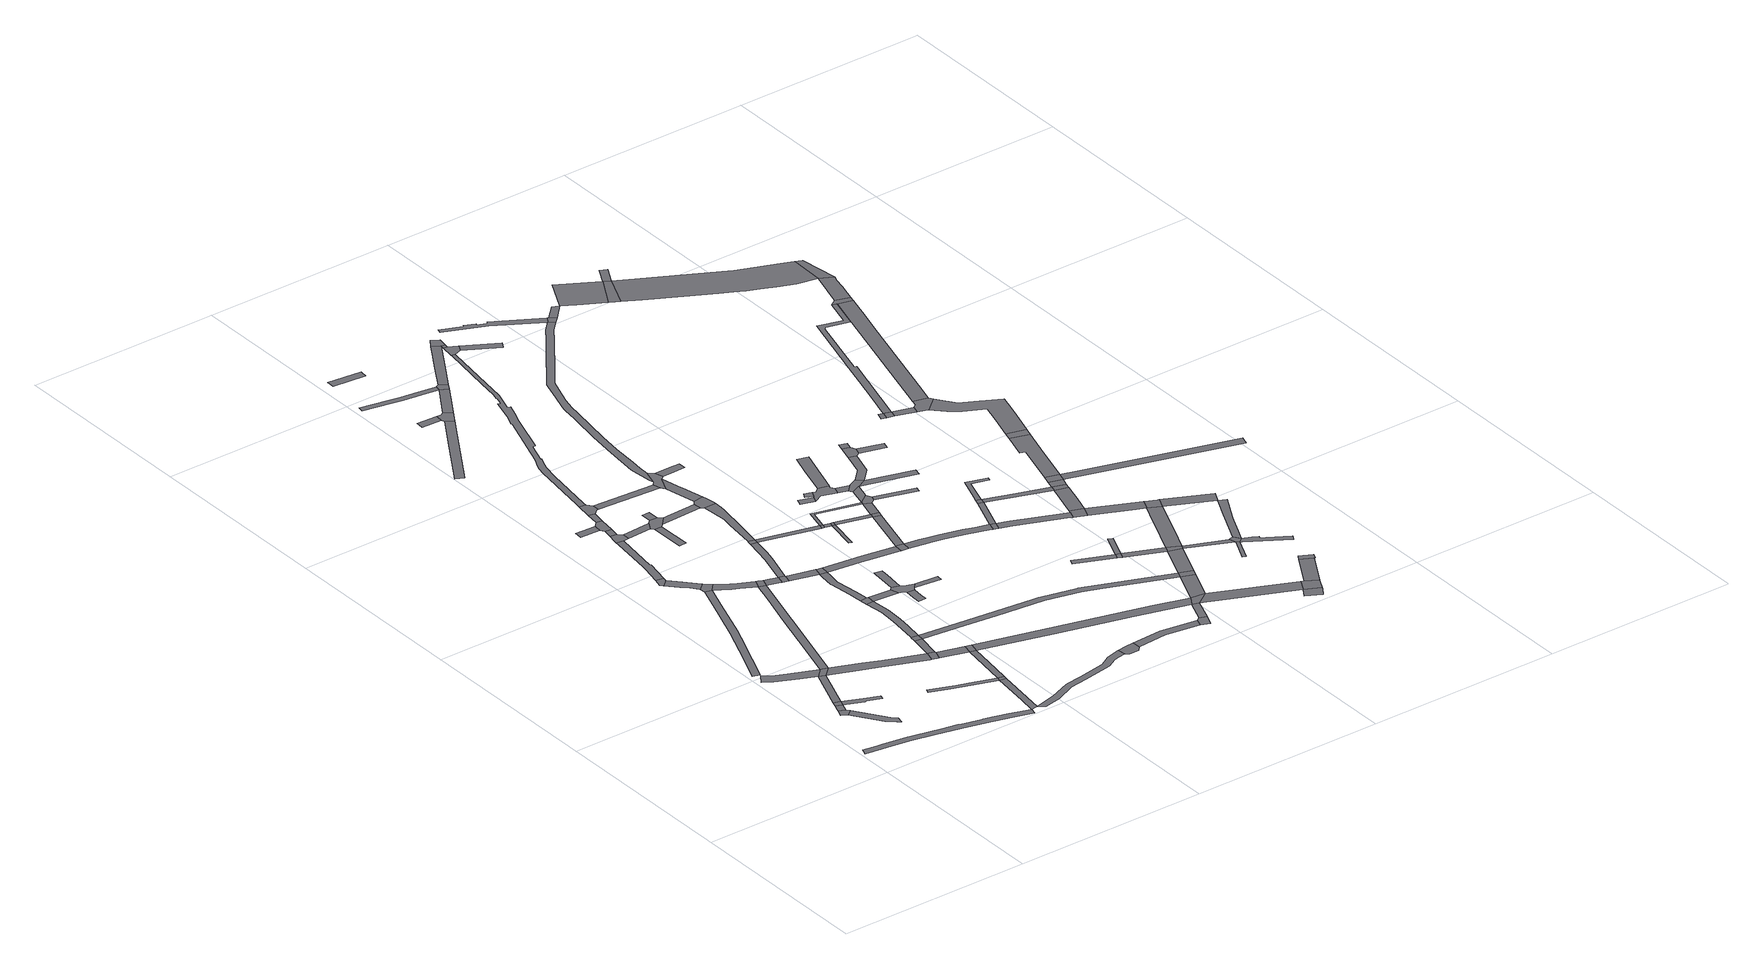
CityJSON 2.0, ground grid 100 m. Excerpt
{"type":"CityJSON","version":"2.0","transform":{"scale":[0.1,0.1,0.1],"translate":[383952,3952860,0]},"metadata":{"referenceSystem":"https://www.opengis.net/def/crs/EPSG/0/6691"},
"CityObjects":{
"road1":{"type":"Road","attributes":{"class":"1040","RoadStructureAttribute.sectionType":"4"},"geometry":[{"type":"MultiSurface","lod":"1","boundaries":[[[0,1,2,3,4]]]}]},
"road2":{"type":"Road","attributes":{"class":"1040","RoadStructureAttribute.sectionType":"1"},"geometry":[{"type":"MultiSurface","lod":"1","boundaries":[[[5,6,0,4,7]]]}]},
"road3":{"type":"Road","attributes":{"class":"1040","RoadStructureAttribute.sectionType":"4"},"geometry":[{"type":"MultiSurface","lod":"1","boundaries":[[[8,5,7,9]]]}]},
"road4":{"type":"Road","attributes":{"class":"1040","RoadStructureAttribute.sectionType":"1"},"geometry":[{"type":"MultiSurface","lod":"1","boundaries":[[[3,2,10,11,12,13,14,15]]]}]},
"road5":{"type":"Road","attributes":{"class":"1040","RoadStructureAttribute.sectionType":"1"},"geometry":[{"type":"MultiSurface","lod":"1","boundaries":[[[16,17,18,19,20,21,22,23]]]}]},
"road6":{"type":"Road","attributes":{"class":"1040","RoadStructureAttribute.sectionType":"1"},"geometry":[{"type":"MultiSurface","lod":"1","boundaries":[[[20,8,9,24]]]}]},
"road7":{"type":"Road","attributes":{"class":"1040","RoadStructureAttribute.sectionType":"1"},"geometry":[{"type":"MultiSurface","lod":"1","boundaries":[[[9,7,25,26,27,28,29]]]}]},
"road8":{"type":"Road","attributes":{"class":"1040","RoadStructureAttribute.sectionType":"1"},"geometry":[{"type":"MultiSurface","lod":"1","boundaries":[[[30,31,32,33,34,35,36,37,38,39,40,41,42,43,44,45,46,47,48,49,50,51,52,53]]]}]},
"road9":{"type":"Road","attributes":{"class":"1040","RoadStructureAttribute.sectionType":"4"},"geometry":[{"type":"MultiSurface","lod":"1","boundaries":[[[21,20,24,54]]]}]},
"road10":{"type":"Road","attributes":{"class":"1040","RoadStructureAttribute.sectionType":"1"},"geometry":[{"type":"MultiSurface","lod":"1","boundaries":[[[55,56,57,58,59,60,61,62,63,64,65,66]]]}]},
"road11":{"type":"Road","attributes":{"class":"1040","RoadStructureAttribute.sectionType":"1"},"geometry":[{"type":"MultiSurface","lod":"1","boundaries":[[[54,24,67,68,69,70,71,72,73]]]}]},
"road12":{"type":"Road","attributes":{"class":"1040","RoadStructureAttribute.sectionType":"4"},"geometry":[{"type":"MultiSurface","lod":"1","boundaries":[[[74,75,76,77,78]]]}]},
"road13":{"type":"Road","attributes":{"class":"1040","RoadStructureAttribute.sectionType":"1"},"geometry":[{"type":"MultiSurface","lod":"1","boundaries":[[[79,80,81,82,21,54,83,84,85]]]}]},
"road14":{"type":"Road","attributes":{"class":"1040","RoadStructureAttribute.sectionType":"1"},"geometry":[{"type":"MultiSurface","lod":"1","boundaries":[[[86,87,77,76,88,89,90,91]]]}]},
"road15":{"type":"Road","attributes":{"class":"1040","RoadStructureAttribute.sectionType":"1"},"geometry":[{"type":"MultiSurface","lod":"1","boundaries":[[[92,93,94,95,96,97,98,99,100]]]}]},
"road16":{"type":"Road","attributes":{"class":"1040","RoadStructureAttribute.sectionType":"4"},"geometry":[{"type":"MultiSurface","lod":"1","boundaries":[[[91,90,55,66,101,102]]]}]},
"road17":{"type":"Road","attributes":{"class":"1040","RoadStructureAttribute.sectionType":"1"},"geometry":[{"type":"MultiSurface","lod":"1","boundaries":[[[103,104,105,106,74,78,107,108,109]]]}]},
"road18":{"type":"Road","attributes":{"class":"1040","RoadStructureAttribute.sectionType":"1"},"geometry":[{"type":"MultiSurface","lod":"1","boundaries":[[[110,111,112,40,113,114]]]}]},
"road19":{"type":"Road","attributes":{"class":"1040","RoadStructureAttribute.sectionType":"1"},"geometry":[{"type":"MultiSurface","lod":"1","boundaries":[[[115,116,117,118]]]}]},
"road20":{"type":"Road","attributes":{"class":"1040","RoadStructureAttribute.sectionType":"1"},"geometry":[{"type":"MultiSurface","lod":"1","boundaries":[[[119,120,121,102,101,122,123,124,79,125]]]}]},
"road21":{"type":"Road","attributes":{"class":"1040","RoadStructureAttribute.sectionType":"4"},"geometry":[{"type":"MultiSurface","lod":"1","boundaries":[[[71,70,126,127,128,129]]]}]},
"road22":{"type":"Road","attributes":{"class":"1040","RoadStructureAttribute.sectionType":"4"},"geometry":[{"type":"MultiSurface","lod":"1","boundaries":[[[130,131,103,109,132,133,134]]]}]},
"road23":{"type":"Road","attributes":{"class":"1040","RoadStructureAttribute.sectionType":"1"},"geometry":[{"type":"MultiSurface","lod":"1","boundaries":[[[135,130,134,136]]]}]},
"road24":{"type":"Road","attributes":{"class":"1040","RoadStructureAttribute.sectionType":"4"},"geometry":[{"type":"MultiSurface","lod":"1","boundaries":[[[97,96,110,114,137]]]}]},
"road25":{"type":"Road","attributes":{"class":"1040","RoadStructureAttribute.sectionType":"4"},"geometry":[{"type":"MultiSurface","lod":"1","boundaries":[[[138,118,117,135,136,139]]]}]},
"road26":{"type":"Road","attributes":{"class":"1040","RoadStructureAttribute.sectionType":"1"},"geometry":[{"type":"MultiSurface","lod":"1","boundaries":[[[140,71,129,141]]]}]},
"road27":{"type":"Road","attributes":{"class":"1040","RoadStructureAttribute.sectionType":"4"},"geometry":[{"type":"MultiSurface","lod":"1","boundaries":[[[142,125,79,85,143]]]}]},
"road28":{"type":"Road","attributes":{"class":"1040","RoadStructureAttribute.sectionType":"1"},"geometry":[{"type":"MultiSurface","lod":"1","boundaries":[[[128,127,144,145]]]}]},
"road29":{"type":"Road","attributes":{"class":"1040","RoadStructureAttribute.sectionType":"1"},"geometry":[{"type":"MultiSurface","lod":"1","boundaries":[[[146,138,139,147]]]}]},
"road30":{"type":"Road","attributes":{"class":"1040","RoadStructureAttribute.sectionType":"4"},"geometry":[{"type":"MultiSurface","lod":"1","boundaries":[[[148,149,140,141,150]]]}]},
"road31":{"type":"Road","attributes":{"class":"1040","RoadStructureAttribute.sectionType":"1"},"geometry":[{"type":"MultiSurface","lod":"1","boundaries":[[[144,97,137,151,152]]]}]},
"road32":{"type":"Road","attributes":{"class":"1040","RoadStructureAttribute.sectionType":"1"},"geometry":[{"type":"MultiSurface","lod":"1","boundaries":[[[153,143,85,154,155,156]]]}]},
"road33":{"type":"Road","attributes":{"class":"1040","RoadStructureAttribute.sectionType":"1"},"geometry":[{"type":"MultiSurface","lod":"1","boundaries":[[[157,133,132,158]]]}]},
"road34":{"type":"Road","attributes":{"class":"1040","RoadStructureAttribute.sectionType":"4"},"geometry":[{"type":"MultiSurface","lod":"1","boundaries":[[[159,146,147,160,161,162,163]]]}]},
"road35":{"type":"Road","attributes":{"class":"1040","RoadStructureAttribute.sectionType":"4"},"geometry":[{"type":"MultiSurface","lod":"1","boundaries":[[[156,155,164,165,166]]]}]},
"road36":{"type":"Road","attributes":{"class":"1040","RoadStructureAttribute.sectionType":"4"},"geometry":[{"type":"MultiSurface","lod":"1","boundaries":[[[145,144,152,167]]]}]},
"road37":{"type":"Road","attributes":{"class":"1040","RoadStructureAttribute.sectionType":"1"},"geometry":[{"type":"MultiSurface","lod":"1","boundaries":[[[168,169,170,171]]]}]},
"road38":{"type":"Road","attributes":{"class":"1040","RoadStructureAttribute.sectionType":"1"},"geometry":[{"type":"MultiSurface","lod":"1","boundaries":[[[172,173,174,175,148,150,176,177,178]]]}]},
"road39":{"type":"Road","attributes":{"class":"1040","RoadStructureAttribute.sectionType":"1"},"geometry":[{"type":"MultiSurface","lod":"1","boundaries":[[[179,180,181,182,183,184]]]}]},
"road40":{"type":"Road","attributes":{"class":"1040","RoadStructureAttribute.sectionType":"4"},"geometry":[{"type":"MultiSurface","lod":"1","boundaries":[[[185,157,158,168,171,186,187,188]]]}]},
"road41":{"type":"Road","attributes":{"class":"1040","RoadStructureAttribute.sectionType":"4"},"geometry":[{"type":"MultiSurface","lod":"1","boundaries":[[[189,190,173,172,191]]]}]},
"road42":{"type":"Road","attributes":{"class":"1040","RoadStructureAttribute.sectionType":"1"},"geometry":[{"type":"MultiSurface","lod":"1","boundaries":[[[192,193,194,195,196,197,198,199,200,113,201,202,203,204,205,206,207,208,209]]]}]},
"road43":{"type":"Road","attributes":{"class":"1040","RoadStructureAttribute.sectionType":"1"},"geometry":[{"type":"MultiSurface","lod":"1","boundaries":[[[165,164,210,211]]]}]},
"road44":{"type":"Road","attributes":{"class":"1040","RoadStructureAttribute.sectionType":"1"},"geometry":[{"type":"MultiSurface","lod":"1","boundaries":[[[212,213,185,188]]]}]},
"road45":{"type":"Road","attributes":{"class":"1040","RoadStructureAttribute.sectionType":"1"},"geometry":[{"type":"MultiSurface","lod":"1","boundaries":[[[214,215,156,166,216,217,218]]]}]},
"road46":{"type":"Road","attributes":{"class":"1040","RoadStructureAttribute.sectionType":"1"},"geometry":[{"type":"MultiSurface","lod":"1","boundaries":[[[219,220,221,222,223,224,210,225,226,227,228,229,190,189]]]}]},
"road47":{"type":"Road","attributes":{"class":"1040","RoadStructureAttribute.sectionType":"1"},"geometry":[{"type":"MultiSurface","lod":"1","boundaries":[[[191,172,230,231]]]}]},
"road48":{"type":"Road","attributes":{"class":"1040","RoadStructureAttribute.sectionType":"4"},"geometry":[{"type":"MultiSurface","lod":"1","boundaries":[[[232,211,210,224,233]]]}]},
"road49":{"type":"Road","attributes":{"class":"1040","RoadStructureAttribute.sectionType":"1"},"geometry":[{"type":"MultiSurface","lod":"1","boundaries":[[[162,161,234,235]]]}]},
"road50":{"type":"Road","attributes":{"class":"1040","RoadStructureAttribute.sectionType":"1"},"geometry":[{"type":"MultiSurface","lod":"1","boundaries":[[[236,237,238,239]]]}]},
"road51":{"type":"Road","attributes":{"class":"1040","RoadStructureAttribute.sectionType":"4"},"geometry":[{"type":"MultiSurface","lod":"1","boundaries":[[[240,241,214,218,242]]]}]},
"road52":{"type":"Road","attributes":{"class":"1040","RoadStructureAttribute.sectionType":"1"},"geometry":[{"type":"MultiSurface","lod":"1","boundaries":[[[243,187,186,244,245]]]}]},
"road53":{"type":"Road","attributes":{"class":"1040","RoadStructureAttribute.sectionType":"1"},"geometry":[{"type":"MultiSurface","lod":"1","boundaries":[[[246,247,248,249,250,251]]]}]},
"road54":{"type":"Road","attributes":{"class":"1040","RoadStructureAttribute.sectionType":"1"},"geometry":[{"type":"MultiSurface","lod":"1","boundaries":[[[252,253,254,255,256,257,258,259,260,261]]]}]},
"road55":{"type":"Road","attributes":{"class":"1040","RoadStructureAttribute.sectionType":"4"},"geometry":[{"type":"MultiSurface","lod":"1","boundaries":[[[262,231,230,263,246,251,264,265,266,267]]]}]},
"road56":{"type":"Road","attributes":{"class":"1040","RoadStructureAttribute.sectionType":"4"},"geometry":[{"type":"MultiSurface","lod":"1","boundaries":[[[268,269,239,238,179,184,270]]]}]},
"road57":{"type":"Road","attributes":{"class":"1040","RoadStructureAttribute.sectionType":"1"},"geometry":[{"type":"MultiSurface","lod":"1","boundaries":[[[271,272,273,274]]]}]},
"road58":{"type":"Road","attributes":{"class":"1040","RoadStructureAttribute.sectionType":"1"},"geometry":[{"type":"MultiSurface","lod":"1","boundaries":[[[275,276,277,278,279,280,281,282,240,242]]]}]},
"road59":{"type":"Road","attributes":{"class":"1040","RoadStructureAttribute.sectionType":"1"},"geometry":[{"type":"MultiSurface","lod":"1","boundaries":[[[283,284,285,262,267,286,287]]]}]},
"road60":{"type":"Road","attributes":{"class":"1040","RoadStructureAttribute.sectionType":"4"},"geometry":[{"type":"MultiSurface","lod":"1","boundaries":[[[288,289,290,291,243,245,280,279]]]}]},
"road61":{"type":"Road","attributes":{"class":"1040","RoadStructureAttribute.sectionType":"1"},"geometry":[{"type":"MultiSurface","lod":"1","boundaries":[[[242,218,292,293]]]}]},
"road62":{"type":"Road","attributes":{"class":"1040","RoadStructureAttribute.sectionType":"1"},"geometry":[{"type":"MultiSurface","lod":"1","boundaries":[[[294,295,296,297,298,299,300,301,302,303,304,305,306,307,308,309,310,159,163,311,312,313,314,315,316,317,318,319,320,321,322,323,324,325,326,327,328,329]]]}]},
"road63":{"type":"Road","attributes":{"class":"1040","RoadStructureAttribute.sectionType":"1"},"geometry":[{"type":"MultiSurface","lod":"1","boundaries":[[[330,233,224,331,332,333,334,335]]]}]},
"road64":{"type":"Road","attributes":{"class":"1040","RoadStructureAttribute.sectionType":"1"},"geometry":[{"type":"MultiSurface","lod":"1","boundaries":[[[265,264,336,337,338]]]}]},
"road65":{"type":"Road","attributes":{"class":"1040","RoadStructureAttribute.sectionType":"1"},"geometry":[{"type":"MultiSurface","lod":"1","boundaries":[[[339,340,341,342,291,290]]]}]},
"road66":{"type":"Road","attributes":{"class":"1040","RoadStructureAttribute.sectionType":"4"},"geometry":[{"type":"MultiSurface","lod":"1","boundaries":[[[343,344,235,234,342,341,345,346]]]}]},
"road67":{"type":"Road","attributes":{"class":"1040","RoadStructureAttribute.sectionType":"1"},"geometry":[{"type":"MultiSurface","lod":"1","boundaries":[[[257,268,270,347,348]]]}]},
"road68":{"type":"Road","attributes":{"class":"1040","RoadStructureAttribute.sectionType":"4"},"geometry":[{"type":"MultiSurface","lod":"1","boundaries":[[[349,350,192,209,351,352,353]]]}]},
"road69":{"type":"Road","attributes":{"class":"1040","RoadStructureAttribute.sectionType":"4"},"geometry":[{"type":"MultiSurface","lod":"1","boundaries":[[[354,258,257,348,355]]]}]},
"road70":{"type":"Road","attributes":{"class":"1040","RoadStructureAttribute.sectionType":"1"},"geometry":[{"type":"MultiSurface","lod":"1","boundaries":[[[356,357,358,359,346,345]]]}]},
"road71":{"type":"Road","attributes":{"class":"1040","RoadStructureAttribute.sectionType":"1"},"geometry":[{"type":"MultiSurface","lod":"1","boundaries":[[[360,361,362,363]]]}]},
"road72":{"type":"Road","attributes":{"class":"1040","RoadStructureAttribute.sectionType":"4"},"geometry":[{"type":"MultiSurface","lod":"1","boundaries":[[[293,292,364,365]]]}]},
"road73":{"type":"Road","attributes":{"class":"1040","RoadStructureAttribute.sectionType":"1"},"geometry":[{"type":"MultiSurface","lod":"1","boundaries":[[[167,152,366,367,368,369,370,371,372,373]]]}]},
"road74":{"type":"Road","attributes":{"class":"1040","RoadStructureAttribute.sectionType":"1"},"geometry":[{"type":"MultiSurface","lod":"1","boundaries":[[[365,364,360,374]]]}]},
"road75":{"type":"Road","attributes":{"class":"1040","RoadStructureAttribute.sectionType":"1"},"geometry":[{"type":"MultiSurface","lod":"1","boundaries":[[[150,141,375,376,377,378,379,380,381,382,383,384,385,386,387,388,389]]]}]},
"road76":{"type":"Road","attributes":{"class":"1040","RoadStructureAttribute.sectionType":"4"},"geometry":[{"type":"MultiSurface","lod":"1","boundaries":[[[374,360,363,390]]]}]},
"road77":{"type":"Road","attributes":{"class":"1040","RoadStructureAttribute.sectionType":"4"},"geometry":[{"type":"MultiSurface","lod":"1","boundaries":[[[391,335,334,392,393]]]}]},
"road78":{"type":"Road","attributes":{"class":"1040","RoadStructureAttribute.sectionType":"1"},"geometry":[{"type":"MultiSurface","lod":"1","boundaries":[[[354,355,394,395,396,397,398,399]]]}]},
"road79":{"type":"Road","attributes":{"class":"1040","RoadStructureAttribute.sectionType":"1"},"geometry":[{"type":"MultiSurface","lod":"1","boundaries":[[[390,363,400,401]]]}]},
"road80":{"type":"Road","attributes":{"class":"1040","RoadStructureAttribute.sectionType":"1"},"geometry":[{"type":"MultiSurface","lod":"1","boundaries":[[[402,403,404,405]]]}]},
"road81":{"type":"Road","attributes":{"class":"1040","RoadStructureAttribute.sectionType":"1"},"geometry":[{"type":"MultiSurface","lod":"1","boundaries":[[[406,293,365,407,408,409]]]}]},
"road82":{"type":"Road","attributes":{"class":"1040","RoadStructureAttribute.sectionType":"1"},"geometry":[{"type":"MultiSurface","lod":"1","boundaries":[[[400,391,393,410]]]}]},
"road83":{"type":"Road","attributes":{"class":"1040","RoadStructureAttribute.sectionType":"1"},"geometry":[{"type":"MultiSurface","lod":"1","boundaries":[[[411,349,353,412,413,414]]]}]},
"road84":{"type":"Road","attributes":{"class":"1040","RoadStructureAttribute.sectionType":"1"},"geometry":[{"type":"MultiSurface","lod":"1","boundaries":[[[415,416,417,418]]]}]},
"road85":{"type":"Road","attributes":{"class":"1040","RoadStructureAttribute.sectionType":"4"},"geometry":[{"type":"MultiSurface","lod":"1","boundaries":[[[401,400,410,419]]]}]},
"road86":{"type":"Road","attributes":{"class":"1040","RoadStructureAttribute.sectionType":"4"},"geometry":[{"type":"MultiSurface","lod":"1","boundaries":[[[420,421,418,417,422,405,404,423,424,425,426,427]]]}]},
"road87":{"type":"Road","attributes":{"class":"1040","RoadStructureAttribute.sectionType":"1"},"geometry":[{"type":"MultiSurface","lod":"1","boundaries":[[[408,401,419,428]]]}]},
"road88":{"type":"Road","attributes":{"class":"1040","RoadStructureAttribute.sectionType":"1"},"geometry":[{"type":"MultiSurface","lod":"1","boundaries":[[[429,430,431,432,433,434,393,392,435,436,437,438,439,440,441]]]}]},
"road89":{"type":"Road","attributes":{"class":"1040","RoadStructureAttribute.sectionType":"4"},"geometry":[{"type":"MultiSurface","lod":"1","boundaries":[[[442,396,395,443,444]]]}]},
"road90":{"type":"Road","attributes":{"class":"1040","RoadStructureAttribute.sectionType":"1"},"geometry":[{"type":"MultiSurface","lod":"1","boundaries":[[[395,445,446,443]]]}]},
"road91":{"type":"Road","attributes":{"class":"1040","RoadStructureAttribute.sectionType":"4"},"geometry":[{"type":"MultiSurface","lod":"1","boundaries":[[[445,294,329,447,448,446]]]}]},
"road92":{"type":"Road","attributes":{"class":"1040","RoadStructureAttribute.sectionType":"1"},"geometry":[{"type":"MultiSurface","lod":"1","boundaries":[[[449,450,451,452,453,454,455,456,457,458,459,460,461,462,463,464,465,466,344,343,467,468,469,470,471,472,473,474,475,476,477,478,479]]]}]},
"road93":{"type":"Road","attributes":{"class":"1040","RoadStructureAttribute.sectionType":"4"},"geometry":[{"type":"MultiSurface","lod":"1","boundaries":[[[480,409,408,428,481,482]]]}]},
"road94":{"type":"Road","attributes":{"class":"1040","RoadStructureAttribute.sectionType":"1"},"geometry":[{"type":"MultiSurface","lod":"1","boundaries":[[[425,424,483,484]]]}]},
"road95":{"type":"Road","attributes":{"class":"1040","RoadStructureAttribute.sectionType":"1"},"geometry":[{"type":"MultiSurface","lod":"1","boundaries":[[[485,486,409,480]]]}]},
"road96":{"type":"Road","attributes":{"class":"1040","RoadStructureAttribute.sectionType":"4"},"geometry":[{"type":"MultiSurface","lod":"1","boundaries":[[[487,414,413,488,489]]]}]},
"road97":{"type":"Road","attributes":{"class":"1040","RoadStructureAttribute.sectionType":"1"},"geometry":[{"type":"MultiSurface","lod":"1","boundaries":[[[490,491,492,420,427]]]}]},
"road98":{"type":"Road","attributes":{"class":"1040","RoadStructureAttribute.sectionType":"1"},"geometry":[{"type":"MultiSurface","lod":"1","boundaries":[[[493,494,448,447]]]}]},
"road99":{"type":"Road","attributes":{"class":"1040","RoadStructureAttribute.sectionType":"4"},"geometry":[{"type":"MultiSurface","lod":"1","boundaries":[[[495,484,483,486,485,496]]]}]},
"road100":{"type":"Road","attributes":{"class":"1040","RoadStructureAttribute.sectionType":"1"},"geometry":[{"type":"MultiSurface","lod":"1","boundaries":[[[368,487,489,497]]]}]},
"road101":{"type":"Road","attributes":{"class":"1040","RoadStructureAttribute.sectionType":"1"},"geometry":[{"type":"MultiSurface","lod":"1","boundaries":[[[498,499,482,481]]]}]},
"road102":{"type":"Road","attributes":{"class":"1040","RoadStructureAttribute.sectionType":"4"},"geometry":[{"type":"MultiSurface","lod":"1","boundaries":[[[441,440,500,501]]]}]},
"road103":{"type":"Road","attributes":{"class":"1040","RoadStructureAttribute.sectionType":"4"},"geometry":[{"type":"MultiSurface","lod":"1","boundaries":[[[369,368,497,502]]]}]},
"road104":{"type":"Road","attributes":{"class":"1040","RoadStructureAttribute.sectionType":"1"},"geometry":[{"type":"MultiSurface","lod":"1","boundaries":[[[503,504,505,506]]]}]},
"road105":{"type":"Road","attributes":{"class":"1040","RoadStructureAttribute.sectionType":"1"},"geometry":[{"type":"MultiSurface","lod":"1","boundaries":[[[507,508,495,496,509,510]]]}]},
"road106":{"type":"Road","attributes":{"class":"1040","RoadStructureAttribute.sectionType":"1"},"geometry":[{"type":"MultiSurface","lod":"1","boundaries":[[[511,512,496,485]]]}]},
"road107":{"type":"Road","attributes":{"class":"1040","RoadStructureAttribute.sectionType":"1"},"geometry":[{"type":"MultiSurface","lod":"1","boundaries":[[[513,441,501,514]]]}]},
"road108":{"type":"Road","attributes":{"class":"1040","RoadStructureAttribute.sectionType":"1"},"geometry":[{"type":"MultiSurface","lod":"1","boundaries":[[[515,516,517,518,519,520,521,522,523,449,524]]]}]},
"road109":{"type":"Road","attributes":{"class":"1040","RoadStructureAttribute.sectionType":"1"},"geometry":[{"type":"MultiSurface","lod":"1","boundaries":[[[381,369,502,525]]]}]},
"road110":{"type":"Road","attributes":{"class":"1040","RoadStructureAttribute.sectionType":"4"},"geometry":[{"type":"MultiSurface","lod":"1","boundaries":[[[506,505,526,527]]]}]},
"road111":{"type":"Road","attributes":{"class":"1040","RoadStructureAttribute.sectionType":"4"},"geometry":[{"type":"MultiSurface","lod":"1","boundaries":[[[528,513,514,529,530]]]}]},
"road112":{"type":"Road","attributes":{"class":"1040","RoadStructureAttribute.sectionType":"4"},"geometry":[{"type":"MultiSurface","lod":"1","boundaries":[[[531,507,510,532,533,534]]]}]},
"road113":{"type":"Road","attributes":{"class":"1040","RoadStructureAttribute.sectionType":"1"},"geometry":[{"type":"MultiSurface","lod":"1","boundaries":[[[535,536,501,500,537,538,539,540,541]]]}]},
"road114":{"type":"Road","attributes":{"class":"1040","RoadStructureAttribute.sectionType":"1"},"geometry":[{"type":"MultiSurface","lod":"1","boundaries":[[[542,543,531,534]]]}]},
"road115":{"type":"Road","attributes":{"class":"1040","RoadStructureAttribute.sectionType":"4"},"geometry":[{"type":"MultiSurface","lod":"1","boundaries":[[[382,381,525,544]]]}]},
"road116":{"type":"Road","attributes":{"class":"1040","RoadStructureAttribute.sectionType":"1"},"geometry":[{"type":"MultiSurface","lod":"1","boundaries":[[[545,506,527,546]]]}]},
"road117":{"type":"Road","attributes":{"class":"1040","RoadStructureAttribute.sectionType":"1"},"geometry":[{"type":"MultiSurface","lod":"1","boundaries":[[[502,497,547,548]]]}]},
"road118":{"type":"Road","attributes":{"class":"1040","RoadStructureAttribute.sectionType":"1"},"geometry":[{"type":"MultiSurface","lod":"1","boundaries":[[[527,526,549,550]]]}]},
"road119":{"type":"Road","attributes":{"class":"1040","RoadStructureAttribute.sectionType":"1"},"geometry":[{"type":"MultiSurface","lod":"1","boundaries":[[[551,552,533,532]]]}]},
"road120":{"type":"Road","attributes":{"class":"1040","RoadStructureAttribute.sectionType":"1"},"geometry":[{"type":"MultiSurface","lod":"1","boundaries":[[[553,554,555,556,557,558,528,530]]]}]},
"road121":{"type":"Road","attributes":{"class":"1040","RoadStructureAttribute.sectionType":"1"},"geometry":[{"type":"MultiSurface","lod":"1","boundaries":[[[549,382,544,559]]]}]},
"road122":{"type":"Road","attributes":{"class":"1040","RoadStructureAttribute.sectionType":"1"},"geometry":[{"type":"MultiSurface","lod":"1","boundaries":[[[560,529,514,561,562]]]}]},
"road123":{"type":"Road","attributes":{"class":"1040","RoadStructureAttribute.sectionType":"4"},"geometry":[{"type":"MultiSurface","lod":"1","boundaries":[[[524,449,479,563,564]]]}]},
"road124":{"type":"Road","attributes":{"class":"1040","RoadStructureAttribute.sectionType":"4"},"geometry":[{"type":"MultiSurface","lod":"1","boundaries":[[[565,541,540,566,567]]]}]},
"road125":{"type":"Road","attributes":{"class":"1040","RoadStructureAttribute.sectionType":"4"},"geometry":[{"type":"MultiSurface","lod":"1","boundaries":[[[550,549,559,568]]]}]},
"road126":{"type":"Road","attributes":{"class":"1040","RoadStructureAttribute.sectionType":"1"},"geometry":[{"type":"MultiSurface","lod":"1","boundaries":[[[569,570,564,563]]]}]},
"road127":{"type":"Road","attributes":{"class":"1040","RoadStructureAttribute.sectionType":"1"},"geometry":[{"type":"MultiSurface","lod":"1","boundaries":[[[547,571,572,573,574]]]}]},
"road128":{"type":"Road","attributes":{"class":"1040","RoadStructureAttribute.sectionType":"1"},"geometry":[{"type":"MultiSurface","lod":"1","boundaries":[[[561,565,567,575,576]]]}]},
"road129":{"type":"Road","attributes":{"class":"1040","RoadStructureAttribute.sectionType":"4"},"geometry":[{"type":"MultiSurface","lod":"1","boundaries":[[[548,547,574,577,578,579]]]}]},
"road130":{"type":"Road","attributes":{"class":"1040","RoadStructureAttribute.sectionType":"1"},"geometry":[{"type":"MultiSurface","lod":"1","boundaries":[[[568,559,580,581,582,583]]]}]},
"road131":{"type":"Road","attributes":{"class":"1040","RoadStructureAttribute.sectionType":"1"},"geometry":[{"type":"MultiSurface","lod":"1","boundaries":[[[584,585,586,587,588,589,550,568]]]}]},
"road132":{"type":"Road","attributes":{"class":"1040","RoadStructureAttribute.sectionType":"1"},"geometry":[{"type":"MultiSurface","lod":"1","boundaries":[[[590,567,566,591,587,592]]]}]},
"road133":{"type":"Road","attributes":{"class":"1040","RoadStructureAttribute.sectionType":"4"},"geometry":[{"type":"MultiSurface","lod":"1","boundaries":[[[562,561,576,593]]]}]},
"road134":{"type":"Road","attributes":{"class":"1040","RoadStructureAttribute.sectionType":"1"},"geometry":[{"type":"MultiSurface","lod":"1","boundaries":[[[594,595,562,593,596]]]}]},
"road135":{"type":"Road","attributes":{"class":"1040","RoadStructureAttribute.sectionType":"1"},"geometry":[{"type":"MultiSurface","lod":"1","boundaries":[[[597,598,599,600]]]}]},
"road136":{"type":"Road","attributes":{"class":"1040","RoadStructureAttribute.sectionType":"1"},"geometry":[{"type":"MultiSurface","lod":"1","boundaries":[[[581,601,602,603,604]]]}]},
"road137":{"type":"Road","attributes":{"class":"1040","RoadStructureAttribute.sectionType":"4"},"geometry":[{"type":"MultiSurface","lod":"1","boundaries":[[[605,594,596,606]]]}]},
"road138":{"type":"Road","attributes":{"class":"1040","RoadStructureAttribute.sectionType":"4"},"geometry":[{"type":"MultiSurface","lod":"1","boundaries":[[[600,599,607,608]]]}]},
"road139":{"type":"Road","attributes":{"class":"1040","RoadStructureAttribute.sectionType":"1"},"geometry":[{"type":"MultiSurface","lod":"1","boundaries":[[[609,579,578,610]]]}]},
"road140":{"type":"Road","attributes":{"class":"1040","RoadStructureAttribute.sectionType":"4"},"geometry":[{"type":"MultiSurface","lod":"1","boundaries":[[[611,582,581,604,612]]]}]},
"road141":{"type":"Road","attributes":{"class":"1040","function":"3","usage":"1","RoadStructureAttribute.sectionType":"1"},"geometry":[{"type":"MultiSurface","lod":"1","boundaries":[[[613,569,614,615,616]]]}]},
"road142":{"type":"Road","attributes":{"class":"1040","RoadStructureAttribute.sectionType":"1"},"geometry":[{"type":"MultiSurface","lod":"1","boundaries":[[[608,607,617,618]]]}]},
"road143":{"type":"Road","attributes":{"class":"1040","RoadStructureAttribute.sectionType":"4"},"geometry":[{"type":"MultiSurface","lod":"1","boundaries":[[[619,620,592,587,586,621]]]}]},
"road144":{"type":"Road","attributes":{"class":"1040","RoadStructureAttribute.sectionType":"4"},"geometry":[{"type":"MultiSurface","lod":"1","boundaries":[[[622,609,610,623,624]]]}]},
"road145":{"type":"Road","attributes":{"class":"1040","RoadStructureAttribute.sectionType":"1"},"geometry":[{"type":"MultiSurface","lod":"1","boundaries":[[[625,626,627,605,606,628,629,630]]]}]},
"road146":{"type":"Road","attributes":{"class":"1040","RoadStructureAttribute.sectionType":"1"},"geometry":[{"type":"MultiSurface","lod":"1","boundaries":[[[612,604,631,632,633,634,635,636,637]]]}]},
"road147":{"type":"Road","attributes":{"class":"1040","function":"3","usage":"1","RoadStructureAttribute.sectionType":"4"},"geometry":[{"type":"MultiSurface","lod":"1","boundaries":[[[616,615,638,639,640]]]}]},
"road148":{"type":"Road","attributes":{"class":"1040","RoadStructureAttribute.sectionType":"4"},"geometry":[{"type":"MultiSurface","lod":"1","boundaries":[[[641,642,618,617,643,644,645,646]]]}]},
"road149":{"type":"Road","attributes":{"class":"1040","RoadStructureAttribute.sectionType":"1"},"geometry":[{"type":"MultiSurface","lod":"1","boundaries":[[[647,648,649,611,612,650,651,652,653,654]]]}]},
"road150":{"type":"Road","attributes":{"class":"1040","RoadStructureAttribute.sectionType":"1"},"geometry":[{"type":"MultiSurface","lod":"1","boundaries":[[[621,586,647,655]]]}]},
"road151":{"type":"Road","attributes":{"class":"1040","RoadStructureAttribute.sectionType":"4"},"geometry":[{"type":"MultiSurface","lod":"1","boundaries":[[[656,625,630,657]]]}]},
"road152":{"type":"Road","attributes":{"class":"1040","RoadStructureAttribute.sectionType":"1"},"geometry":[{"type":"MultiSurface","lod":"1","boundaries":[[[658,616,640,659]]]}]},
"road153":{"type":"Road","attributes":{"class":"1040","RoadStructureAttribute.sectionType":"1"},"geometry":[{"type":"MultiSurface","lod":"1","boundaries":[[[660,661,662,663,664,665,645,644,666,667,668,669,670,671,656,657]]]}]},
"road154":{"type":"Road","attributes":{"class":"1040","RoadStructureAttribute.sectionType":"1"},"geometry":[{"type":"MultiSurface","lod":"1","boundaries":[[[672,673,674,675,676,677,600,608,678,679,680,681,682,683]]]}]},
"road155":{"type":"Road","attributes":{"class":"1040","RoadStructureAttribute.sectionType":"1"},"geometry":[{"type":"MultiSurface","lod":"1","boundaries":[[[684,606,596,685,686,687]]]}]},
"road156":{"type":"Road","attributes":{"class":"1040","RoadStructureAttribute.sectionType":"1"},"geometry":[{"type":"MultiSurface","lod":"1","boundaries":[[[688,689,641,646,690,691,692,693]]]}]},
"road157":{"type":"Road","attributes":{"class":"1040","function":"3","usage":"1","RoadStructureAttribute.sectionType":"1"},"geometry":[{"type":"MultiSurface","lod":"1","boundaries":[[[694,695,696,697,640,639,698,699,700,701,702,703,704,705,706,707]]]}]},
"road158":{"type":"Road","attributes":{"class":"1040","RoadStructureAttribute.sectionType":"4"},"geometry":[{"type":"MultiSurface","lod":"1","boundaries":[[[708,672,683,688,693,709]]]}]},
"road159":{"type":"Road","attributes":{"class":"1040","RoadStructureAttribute.sectionType":"1"},"geometry":[{"type":"MultiSurface","lod":"1","boundaries":[[[710,711,712,706,713,714,708,709]]]}]},
"road160":{"type":"Road","attributes":{"class":"1040","function":"3","usage":"1","RoadStructureAttribute.sectionType":"4"},"geometry":[{"type":"MultiSurface","lod":"1","boundaries":[[[707,706,712,715]]]}]}
},
"vertices":[
[151,560,0],[135,521,0],[166,503,0],[197,529,0],[184,547,0],
[167,601,0],[155,570,0],[200,588,0],
[177,629,0],[211,617,0],
[264,360,0],[304,323,0],[310,317,0],[318,308,0],[329,348,0],[304,373,0],
[58,1011,0],[26,966,0],[72,934,0],[184,886,0],[262,853,0],[307,895,0],[168,953,0],[99,982,0],
[294,838,0],
[296,548,0],[306,551,0],[376,522,0],[382,545,0],[308,576,0],
[33,223,0],[20,188,0],[37,186,0],[134,174,0],[248,155,0],[365,130,0],[500,101,0],[618,72,0],[738,38,0],[841,7,0],[850,41,0],[748,72,0],[680,92,0],[627,107,0],[621,108,0],[516,134,0],[508,136,0],[425,154,0],[373,166,0],[284,184,0],[262,189,0],[254,190,0],[139,209,0],[106,213,0],
[342,882,0],
[303,1746,0],[261,1628,0],[175,1388,0],[117,1247,0],[28,1033,0],[62,1019,0],[116,1150,0],[151,1234,0],[190,1327,0],[210,1375,0],[294,1614,0],[336,1733,0],
[441,781,0],[522,749,0],[749,660,0],[756,658,0],[772,710,0],[576,788,0],[489,823,0],
[188,1957,0],[177,1912,0],[189,1899,0],[223,1929,0],[227,1949,0],
[520,1634,0],[490,1528,0],[430,1321,0],[381,1150,0],[468,1317,0],[525,1513,0],[556,1620,0],
[304,1841,0],[273,1874,0],[240,1844,0],[271,1810,0],[300,1775,0],[336,1806,0],
[579,463,0],[572,441,0],[667,402,0],[760,373,0],[887,330,0],[893,349,0],[766,392,0],[707,412,0],[675,423,0],
[339,1740,0],[371,1775,0],
[247,2325,0],[244,2303,0],[214,2084,0],[209,2060,0],[253,2077,0],[247,2080,0],[283,2319,0],
[890,329,0],[874,209,0],[863,132,0],[884,44,0],[924,324,0],
[150,2500,0],[148,2461,0],[252,2455,0],[256,2495,0],
[464,1712,0],[435,1728,0],[399,1751,0],[373,1713,0],[412,1689,0],[445,1672,0],[540,1678,0],
[782,650,0],[792,647,0],[807,695,0],[808,703,0],
[258,2386,0],[250,2344,0],[315,2321,0],[313,2361,0],[292,2380,0],
[266,2434,0],[300,2429,0],
[927,344,0],
[281,2520,0],[313,2515,0],
[793,831,0],[830,825,0],
[550,1673,0],[572,1665,0],
[931,605,0],[944,658,0],
[290,2588,0],[323,2582,0],
[799,866,0],[798,863,0],[836,860,0],
[946,484,0],[963,598,0],
[594,1657,0],[625,1600,0],[629,1599,0],[640,1643,0],
[463,2368,0],[441,2327,0],
[303,2675,0],[350,2605,0],[358,2604,0],[359,2644,0],[337,2670,0],
[662,1590,0],[672,1631,0],[672,1634,0],
[976,650,0],
[456,2313,0],[458,2131,0],[496,2132,0],[494,2311,0],
[854,1219,0],[817,1216,0],[827,1120,0],[821,1026,0],[849,954,0],[858,1023,0],[864,1120,0],
[274,3631,0],[191,3500,0],[8,3208,0],[48,3186,0],[245,3499,0],[313,3607,0],
[483,2387,0],[508,2326,0],[543,2367,0],[524,2386,0],
[849,1258,0],[812,1255,0],[856,1258,0],
[1470,209,0],[1432,202,0],[1395,190,0],[1361,170,0],[1339,158,0],[1195,130,0],[1116,120,0],[1104,118,0],[998,73,0],[917,21,0],[1008,41,0],[1113,86,0],[1201,97,0],[1359,128,0],[1379,139,0],[1408,156,0],[1439,162,0],[1477,169,0],
[806,1552,0],[817,1595,0],
[523,2444,0],[483,2443,0],
[718,1948,0],[688,1799,0],[719,1789,0],[736,1852,0],[751,1942,0],
[847,1283,0],[843,1335,0],[830,1445,0],[829,1452,0],[839,1517,0],[843,1545,0],[802,1523,0],[792,1452,0],[793,1448,0],[806,1329,0],[810,1280,0],
[990,1207,0],[978,1249,0],
[821,1594,0],[849,1590,0],
[692,2581,0],[683,2623,0],
[165,3692,0],[164,3652,0],[267,3647,0],[271,3686,0],
[723,1973,0],[723,1970,0],[756,1966,0],
[728,2376,0],[570,2329,0],[731,2336,0],
[1022,1185,0],[1019,1136,0],[1017,1095,0],[1057,1094,0],[1059,1134,0],[1062,1183,0],
[41,3957,0],[34,3928,0],[178,3899,0],[238,3889,0],[331,3875,0],[422,3863,0],[426,3893,0],[336,3905,0],[243,3919,0],[183,3928,0],
[991,1264,0],[1010,1201,0],[1072,1200,0],[1095,1227,0],[1046,1241,0],[1031,1253,0],
[312,3693,0],[297,3685,0],[352,3669,0],
[61,4219,0],[61,4176,0],[231,4159,0],[236,4199,0],
[788,2146,0],[797,2207,0],[805,2256,0],[809,2282,0],[809,2324,0],[746,2323,0],[754,2190,0],[747,2139,0],
[1008,1410,0],[1006,1394,0],[1003,1367,0],[1043,1362,0],[1048,1405,0],
[808,2342,0],[800,2390,0],[797,2405,0],[743,2396,0],
[1056,1864,0],[1063,1888,0],
[646,4067,0],[645,4061,0],[604,3786,0],[588,3678,0],[579,3649,0],[583,3646,0],[568,3600,0],[557,3607,0],[525,3496,0],[497,3431,0],[503,3429,0],[431,3224,0],[395,3118,0],[369,3066,0],[362,3045,0],[352,3006,0],[306,2696,0],[340,2691,0],[377,2950,0],[394,3037,0],[402,3056,0],[422,3106,0],[417,3108,0],[455,3216,0],[468,3213,0],[469,3217,0],[535,3418,0],[546,3444,0],[555,3464,0],[567,3496,0],[586,3551,0],[572,3556,0],[606,3662,0],[624,3783,0],[665,4058,0],[665,4064,0],
[1052,1562,0],[1040,1518,0],[1050,1517,0],[1218,1491,0],[1221,1491,0],[1226,1536,0],
[1084,1198,0],[1213,1185,0],[1216,1215,0],
[771,2524,0],[765,2551,0],[745,2639,0],[708,2558,0],
[724,2719,0],[700,2642,0],[764,2655,0],[751,2699,0],
[383,3719,0],[461,3843,0],
[1562,220,0],[1518,217,0],[1492,155,0],[1543,152,0],[1565,178,0],
[442,3899,0],[483,3877,0],
[828,2656,0],[887,2657,0],[888,2697,0],[856,2696,0],
[1107,1851,0],[1075,1686,0],[1090,1683,0],[1122,1847,0],
[1071,1860,0],[1078,1884,0],
[1329,498,0],[1708,402,0],[1977,326,0],[2007,375,0],[1831,425,0],[1777,440,0],[1723,455,0],[1343,551,0],
[1113,1875,0],
[1056,800,0],[1217,783,0],[1471,755,0],[1647,715,0],[1742,679,0],[1891,621,0],[2080,548,0],[2094,581,0],[1657,749,0],[1653,750,0],[1477,790,0],[1465,791,0],[1435,795,0],[1242,816,0],[1043,837,0],
[1128,1871,0],
[1227,1540,0],[1261,1486,0],[1266,1530,0],
[546,3978,0],[661,4161,0],[622,4187,0],[586,4129,0],[559,4086,0],[511,4010,0],
[1299,1801,0],[1306,1825,0],
[1119,2122,0],[1105,2085,0],[1177,2065,0],[1190,2098,0],
[1092,1995,0],[1102,1977,0],[1331,1917,0],[1335,1932,0],
[1337,1790,0],
[1723,230,0],[1721,190,0],[1897,160,0],[1910,199,0],
[1173,2150,0],[1158,2121,0],[1197,2104,0],[1212,2135,0],
[1344,1814,0],
[1254,2150,0],[1229,2128,0],[1194,2097,0],[1223,2089,0],[1302,2064,0],[1313,2102,0],[1302,2123,0],[1306,2135,0],
[1368,1900,0],
[1672,1432,0],[1609,1450,0],[1553,1469,0],[1447,1496,0],[1390,1509,0],[1344,1518,0],[1337,1474,0],[1381,1465,0],[1438,1452,0],[1539,1426,0],[1657,1389,0],[1663,1387,0],[1677,1430,0],
[650,4230,0],[681,4158,0],[688,4205,0],
[658,4141,0],[677,4137,0],
[703,4077,0],[723,4112,0],
[1165,4032,0],[1118,3984,0],[1069,3919,0],[959,3772,0],[888,3677,0],[831,3602,0],[826,3586,0],[797,3493,0],[772,3410,0],[764,3387,0],[763,3373,0],[752,3298,0],[749,3276,0],[722,3114,0],[703,2959,0],[684,2785,0],[684,2768,0],[695,2664,0],[726,2778,0],[730,2836,0],[741,2969,0],[756,3092,0],[795,3327,0],[801,3379,0],[818,3444,0],[833,3492,0],[871,3595,0],[933,3678,0],[1094,3892,0],[1145,3960,0],[1193,4008,0],
[1387,1969,0],[1392,1915,0],[1400,1943,0],
[1349,2049,0],[1382,2080,0],
[1409,2050,0],[1361,2027,0],
[1933,213,0],[1943,141,0],[1966,200,0],
[1386,2389,0],[1332,2406,0],[1295,2297,0],
[875,3981,0],[895,4016,0],
[1432,2104,0],[1461,2076,0],
[2010,315,0],
[1603,1854,0],[1610,1882,0],
[1688,1377,0],[1703,1420,0],
[2080,364,0],
[1777,962,0],[1762,931,0],[1955,849,0],[1968,880,0],
[1524,2278,0],[1490,2163,0],[1525,2142,0],[1563,2267,0],
[1691,1970,0],[1702,2009,0],
[1744,1606,0],[1770,1597,0],
[952,4202,0],[945,4191,0],[900,4209,0],[903,4217,0],[847,4240,0],[844,4233,0],[735,4279,0],[727,4256,0],[935,4169,0],[1186,4063,0],
[2147,520,0],
[1978,840,0],[1991,870,0],
[1754,1633,0],[1779,1626,0],[1778,1627,0],
[1547,2354,0],[1585,2279,0],[1598,2317,0],[1585,2342,0],
[2016,1298,0],[1767,1397,0],[1750,1355,0],[2002,1255,0],[2009,1252,0],[2012,1251,0],[2027,1293,0],
[1595,2377,0],[1557,2389,0],
[2161,553,0],
[2021,1007,0],[2044,997,0],
[2453,125,0],[2485,186,0],
[2170,758,0],[2183,788,0],
[1717,2239,0],[1729,2277,0],
[1779,1631,0],[1824,1761,0],[1911,1735,0],[1917,1754,0],[1809,1786,0],[1766,1663,0],
[2240,736,0],
[1935,1572,0],[2086,1488,0],[2096,1518,0],
[1221,4036,0],[1193,4059,0],
[2031,1306,0],[2074,1223,0],[2098,1282,0],
[2249,758,0],
[1294,4111,0],[1262,4129,0],
[2423,76,0],[2500,36,0],[2525,75,0],[2530,85,0],
[2125,1369,0],[2154,1467,0],
[2560,141,0],[2563,146,0],[2500,180,0],
[2275,719,0],[2463,637,0],[2453,672,0],[2286,741,0],
[2275,818,0],[2333,953,0],[2388,1083,0],[2325,1115,0],[2277,1007,0],[2268,986,0],
[2279,1200,0],[2279,1133,0],[2350,1168,0],
[2163,1497,0],
[2108,1560,0],[2096,1522,0],[2176,1539,0],
[1860,2493,0],[1848,2455,0],[1873,2447,0],[1884,2487,0],
[2461,632,0],[2406,514,0],[2422,507,0],[2477,624,0],
[2121,1602,0],[2189,1582,0],
[1909,2436,0],[1919,2475,0],
[2596,343,0],[2659,310,0],
[2479,681,0],[2502,646,0],
[1378,4276,0],[1361,4072,0],[1487,4003,0],[1577,4164,0],
[2013,2405,0],[2023,2443,0],
[2407,1140,0],[2353,1166,0],[2414,1137,0],
[2612,370,0],[2662,309,0],[2675,337,0],
[2200,1969,0],[2161,1839,0],[2190,1832,0],[2258,1811,0],[2288,1910,0],[2297,1941,0],
[2486,618,0],[2682,495,0],[2697,520,0],[2596,583,0],[2569,599,0],[2576,611,0],[2549,625,0],
[1513,3988,0],[1535,3976,0],[1612,4144,0],
[2052,2490,0],[2042,2455,0],[2050,2393,0],[2063,2387,0],[2138,2451,0],[2125,2469,0],
[2618,971,0],[2553,840,0],[2549,832,0],[2528,704,0],[2568,790,0],[2586,822,0],[2622,887,0],[2656,952,0],
[2645,1027,0],
[2213,2011,0],[2310,1984,0],
[1623,4248,0],[1658,4231,0],
[2347,2106,0],[2373,2191,0],[2390,2255,0],[2342,2281,0],[2293,2309,0],[2204,2356,0],[2122,2327,0],[2164,2292,0],[2170,2288,0],[2176,2285,0],[2277,2231,0],[2250,2135,0],
[2271,3374,0],[2232,3236,0],[2106,3270,0],[1999,2893,0],[1965,2773,0],[1922,2619,0],[2035,2883,0],[2023,2886,0],[2121,3229,0],[2133,3237,0],[2249,3205,0],[2295,3368,0],
[2284,1554,0],[2283,1508,0],[3023,1289,0],[3036,1332,0],
[2298,3367,0],[2251,3202,0],[2145,2541,0],[2302,3101,0],[2332,3203,0],[2371,3346,0],
[2310,3801,0],[2107,3881,0],[1870,4007,0],[1683,4105,0],[1622,3928,0],[1788,3840,0],[1929,3765,0],[1990,3733,0],[2041,3707,0],[2100,3680,0],[2170,3651,0],[2259,3616,0],[2363,3594,0],[2369,3777,0],
[2305,3396,0],[2380,3376,0],
[2407,3474,0],[2419,3529,0],[2431,3561,0],[2335,3499,0],[2328,3475,0],
[2402,3760,0]
]}
